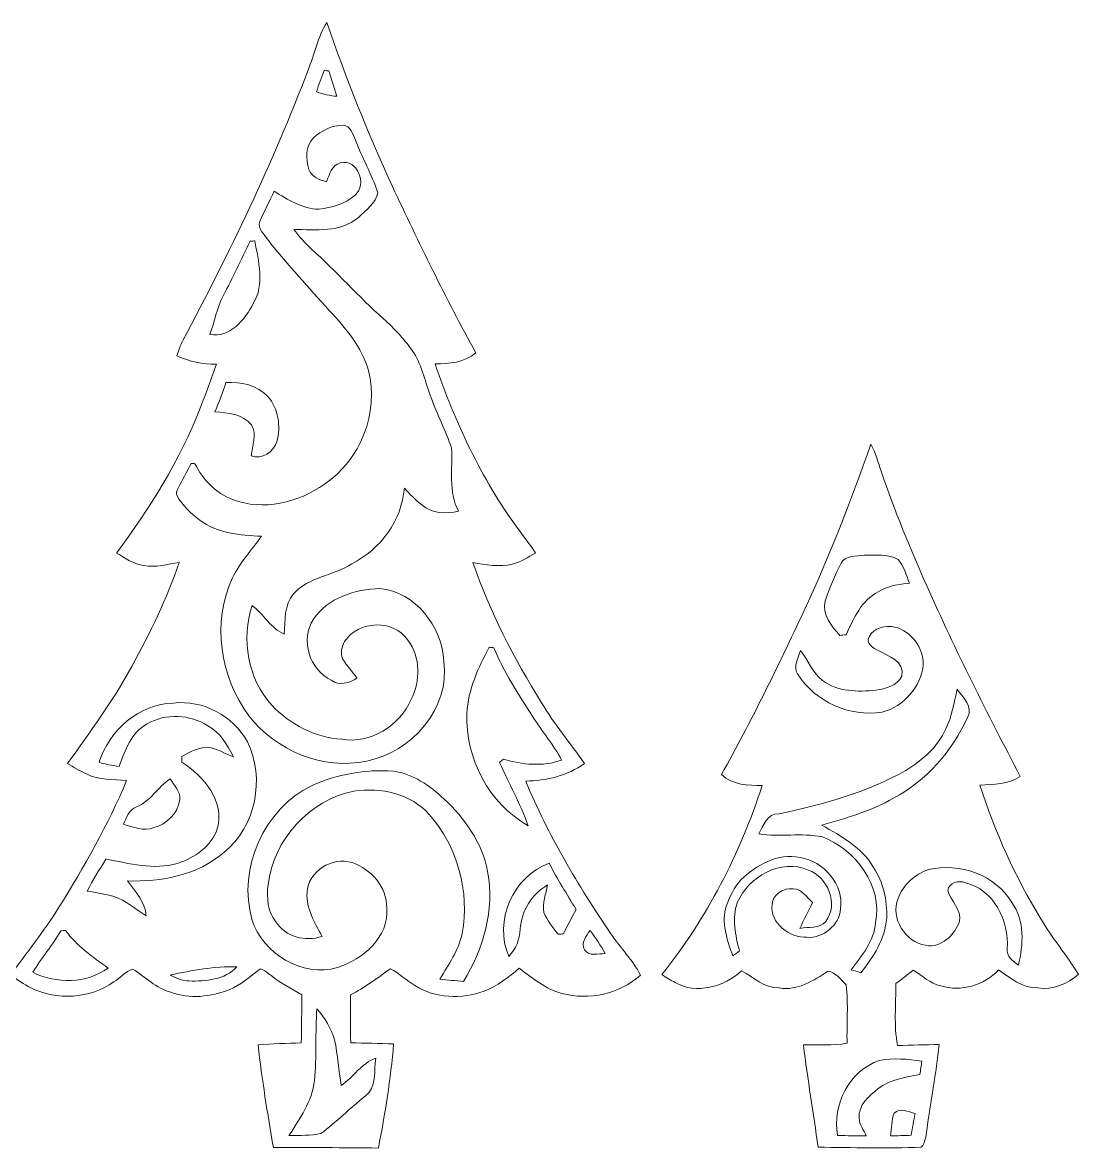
# Model space of a CAD drawing. Header units: centimetres. Extents: x -16.2 to 16.2, y -11.4 to 11.4.
# Drawn here: x -5.21 to 16.25, y -11.44 to 11.43 of the extents above; entities that cross this region are included whole.
import ezdxf

# ---------------------------------------------------------------- set-up
doc = ezdxf.new("R2010")
doc.units = ezdxf.units.CM
doc.header["$MEASUREMENT"] = 0
doc.layers.add('Layer 1', color=7, linetype='Continuous')

msp = doc.modelspace()

# ---------------------------------------------------------------- linework, layer by layer
at = {"layer": 'Layer 1', "color": 251, "lineweight": 9}
for points, knots in [([(0.97384, 11.42965), (1.36719, 10.29935), (1.8064, 9.18493), (2.3084, 8.09802), (2.3084, 8.09802), (2.84357, 6.95855), (3.39319, 5.82437), (4.00279, 4.72263), (4.00279, 4.72263), (3.77067, 4.5265), (3.46622, 4.49156), (3.17447, 4.50003), (3.17447, 4.50003), (3.57699, 3.31434), (4.11427, 2.1657), (4.8551, 1.15182), (4.8551, 1.15182), (4.97505, 0.98566), (5.10981, 0.82902), (5.21741, 0.65369), (5.21741, 0.65369), (5.06289, 0.5722), (4.91508, 0.4706), (4.74363, 0.42792), (4.74363, 0.42792), (4.47657, 0.3757), (4.20317, 0.40745), (3.9407, 0.46602), (3.9407, 0.46602), (4.2836, -0.53764), (4.78102, -1.4852), (5.33912, -2.38514), (5.33912, -2.38514), (5.59559, -2.82117), (5.92367, -3.20711), (6.21224, -3.62092), (6.21224, -3.62092), (5.86123, -3.86433), (5.43895, -3.97369), (5.01562, -3.97581), (5.01562, -3.97581), (5.47247, -5.07154), (6.07677, -6.1013), (6.74846, -7.07849), (6.74846, -7.07849), (6.93861, -7.36389), (7.18944, -7.60872), (7.34783, -7.91528), (7.34783, -7.91528), (6.92732, -8.29875), (6.29902, -8.43704), (5.75222, -8.28852), (5.75222, -8.28852), (5.42167, -8.20385), (5.15497, -7.97702), (4.8858, -7.77911), (4.8858, -7.77911), (4.66743, -7.96114), (4.43706, -8.14106), (4.17001, -8.24477), (4.17001, -8.24477), (3.71493, -8.40317), (3.17906, -8.3947), (2.76596, -8.12871), (2.76596, -8.12871), (2.58851, -8.03028), (2.44634, -7.8793), (2.26642, -7.78793), (2.26642, -7.78793), (2.00325, -7.97525), (1.74502, -8.17245), (1.45397, -8.31886), (1.45397, -8.31886), (1.45292, -8.64235), (1.45327, -8.9662), (1.46138, -9.29005), (1.46138, -9.29005), (1.75137, -9.29958), (2.04206, -9.30205), (2.33274, -9.31369), (2.33274, -9.31369), (2.27312, -10.02348), (2.15953, -10.73045), (2.02265, -11.42965), (2.02265, -11.42965), (1.3111, -11.41942), (0.5999, -11.41766), (-0.1113, -11.42083), (-0.1113, -11.42083), (-0.23089, -10.72762), (-0.34272, -10.03195), (-0.42139, -9.33274), (-0.42139, -9.33274), (-0.13, -9.31087), (0.1621, -9.30381), (0.4542, -9.29182), (0.4542, -9.29182), (0.46337, -8.96691), (0.46549, -8.64271), (0.46514, -8.31815), (0.46514, -8.31815), (0.25136, -8.19186), (0.0291, -8.0772), (-0.16422, -7.91951), (-0.16422, -7.91951), (-0.2323, -7.87471), (-0.28875, -7.8105), (-0.36989, -7.7911), (-0.36989, -7.7911), (-0.5812, -7.93504), (-0.77135, -8.11918), (-1.01088, -8.21726), (-1.01088, -8.21726), (-1.38589, -8.34955), (-1.8131, -8.41799), (-2.19269, -8.26241), (-2.19269, -8.26241), (-2.49537, -8.18833), (-2.71304, -7.95585), (-2.96598, -7.79287), (-2.96598, -7.79287), (-3.11944, -7.83555), (-3.22033, -7.97702), (-3.35545, -8.05639), (-3.35545, -8.05639), (-3.83805, -8.394), (-4.51397, -8.44409), (-5.03749, -8.17245), (-5.03749, -8.17245), (-5.1853, -8.10331), (-5.31548, -8.00347), (-5.4513, -7.91563), (-5.4513, -7.91563), (-5.12604, -7.46055), (-4.76867, -7.02734), (-4.47551, -6.54932), (-4.47551, -6.54932), (-3.95975, -5.71888), (-3.46939, -4.86798), (-3.09404, -3.96382), (-3.09404, -3.96382), (-3.36709, -3.94089), (-3.65707, -3.96064), (-3.90648, -3.83117), (-3.90648, -3.83117), (-4.04054, -3.77085), (-4.16683, -3.69606), (-4.29207, -3.61986), (-4.29207, -3.61986), (-3.83699, -2.9778), (-3.36744, -2.3428), (-2.98715, -1.65136), (-2.98715, -1.65136), (-2.61461, -0.97085), (-2.27806, -0.26776), (-2.02441, 0.46602), (-2.02441, 0.46602), (-2.26219, 0.4265), (-2.50208, 0.35524), (-2.74373, 0.40252), (-2.74373, 0.40252), (-2.95046, 0.42721), (-3.12367, 0.55386), (-3.299, 0.65475), (-3.299, 0.65475), (-2.61779, 1.56139), (-2.01454, 2.53541), (-1.60073, 3.5948), (-1.60073, 3.5948), (-1.4829, 3.89149), (-1.37425, 4.19135), (-1.26806, 4.49227), (-1.26806, 4.49227), (-1.54711, 4.47463), (-1.81875, 4.55153), (-2.0731, 4.65878), (-2.0731, 4.65878), (-2.03782, 4.76461), (-2.00219, 4.86974), (-1.95315, 4.96993), (-1.95315, 4.96993), (-1.00101, 6.75041), (-0.12294, 8.57532), (0.5932, 10.46481), (0.5932, 10.46481), (0.72161, 10.78513), (0.79181, 11.13226), (0.97384, 11.42965), (0.97384, 11.42965), (0.97384, 11.42965), (0.97384, 11.42965), (0.97384, 11.42965)], [0, 0, 0, 0, 0.02040816, 0.02040816, 0.02040816, 0.02040816, 0.04081633, 0.04081633, 0.04081633, 0.04081633, 0.06122449, 0.06122449, 0.06122449, 0.06122449, 0.08163265, 0.08163265, 0.08163265, 0.08163265, 0.10204082, 0.10204082, 0.10204082, 0.10204082, 0.12244898, 0.12244898, 0.12244898, 0.12244898, 0.14285714, 0.14285714, 0.14285714, 0.14285714, 0.16326531, 0.16326531, 0.16326531, 0.16326531, 0.18367347, 0.18367347, 0.18367347, 0.18367347, 0.20408163, 0.20408163, 0.20408163, 0.20408163, 0.2244898, 0.2244898, 0.2244898, 0.2244898, 0.24489796, 0.24489796, 0.24489796, 0.24489796, 0.26530612, 0.26530612, 0.26530612, 0.26530612, 0.28571429, 0.28571429, 0.28571429, 0.28571429, 0.30612245, 0.30612245, 0.30612245, 0.30612245, 0.32653061, 0.32653061, 0.32653061, 0.32653061, 0.34693878, 0.34693878, 0.34693878, 0.34693878, 0.36734694, 0.36734694, 0.36734694, 0.36734694, 0.3877551, 0.3877551, 0.3877551, 0.3877551, 0.40816327, 0.40816327, 0.40816327, 0.40816327, 0.42857143, 0.42857143, 0.42857143, 0.42857143, 0.44897959, 0.44897959, 0.44897959, 0.44897959, 0.46938776, 0.46938776, 0.46938776, 0.46938776, 0.48979592, 0.48979592, 0.48979592, 0.48979592, 0.51020408, 0.51020408, 0.51020408, 0.51020408, 0.53061224, 0.53061224, 0.53061224, 0.53061224, 0.55102041, 0.55102041, 0.55102041, 0.55102041, 0.57142857, 0.57142857, 0.57142857, 0.57142857, 0.59183673, 0.59183673, 0.59183673, 0.59183673, 0.6122449, 0.6122449, 0.6122449, 0.6122449, 0.63265306, 0.63265306, 0.63265306, 0.63265306, 0.65306122, 0.65306122, 0.65306122, 0.65306122, 0.67346939, 0.67346939, 0.67346939, 0.67346939, 0.69387755, 0.69387755, 0.69387755, 0.69387755, 0.71428571, 0.71428571, 0.71428571, 0.71428571, 0.73469388, 0.73469388, 0.73469388, 0.73469388, 0.75510204, 0.75510204, 0.75510204, 0.75510204, 0.7755102, 0.7755102, 0.7755102, 0.7755102, 0.79591837, 0.79591837, 0.79591837, 0.79591837, 0.81632653, 0.81632653, 0.81632653, 0.81632653, 0.83673469, 0.83673469, 0.83673469, 0.83673469, 0.85714286, 0.85714286, 0.85714286, 0.85714286, 0.87755102, 0.87755102, 0.87755102, 0.87755102, 0.89795918, 0.89795918, 0.89795918, 0.89795918, 0.91836735, 0.91836735, 0.91836735, 0.91836735, 0.93877551, 0.93877551, 0.93877551, 0.93877551, 0.95918367, 0.95918367, 0.95918367, 0.95918367, 1, 1, 1, 1]), ([(0.9234, 10.45387), (0.86554, 10.31099), (0.81121, 10.16671), (0.76676, 10.01925), (0.76676, 10.01925), (0.90047, 9.9755), (1.0384, 9.94304), (1.17916, 9.93176), (1.17916, 9.93176), (1.12554, 10.10391), (1.06416, 10.27325), (1.01477, 10.44646), (1.01477, 10.44646), (0.99219, 10.44822), (0.94633, 10.45175), (0.9234, 10.45387), (0.9234, 10.45387), (0.9234, 10.45387), (0.9234, 10.45387), (0.9234, 10.45387)], [0, 0, 0, 0, 0.16666667, 0.16666667, 0.16666667, 0.16666667, 0.33333333, 0.33333333, 0.33333333, 0.33333333, 0.5, 0.5, 0.5, 0.5, 0.66666667, 0.66666667, 0.66666667, 0.66666667, 1, 1, 1, 1]), ([(0.70115, 9.08756), (0.53322, 8.91787), (0.54522, 8.65717), (0.60872, 8.44374), (0.60872, 8.44374), (0.66164, 8.29311), (0.82779, 8.23313), (0.9682, 8.1968), (0.9682, 8.1968), (1.02888, 8.34002), (1.0758, 8.5291), (1.24584, 8.5785), (1.24584, 8.5785), (1.6039, 8.66881), (1.80181, 8.14106), (1.54781, 7.9241), (1.54781, 7.9241), (1.34708, 7.74842), (1.07509, 7.66375), (0.81298, 7.63941), (0.81298, 7.63941), (0.47537, 7.64188), (0.1815, 7.83273), (-0.09613, 8.00383), (-0.09613, 8.00383), (-0.18962, 7.79781), (-0.29968, 7.59919), (-0.38717, 7.3907), (-0.38717, 7.3907), (-0.45138, 7.23477), (-0.26793, 7.11483), (-0.2069, 6.99277), (-0.2069, 6.99277), (0.18468, 6.50558), (0.61048, 6.04662), (1.02535, 5.57883), (1.02535, 5.57883), (1.35767, 5.22428), (1.68434, 4.83764), (1.82263, 4.36245), (1.82263, 4.36245), (2.03959, 3.5059), (1.65788, 2.54282), (0.92516, 2.05493), (0.92516, 2.05493), (0.39494, 1.67604), (-0.31697, 1.506), (-0.94103, 1.74201), (-0.94103, 1.74201), (-1.2864, 1.8669), (-1.54111, 2.14982), (-1.70515, 2.46909), (-1.70515, 2.46909), (-1.7242, 2.47085), (-1.76195, 2.47403), (-1.78065, 2.47579), (-1.78065, 2.47579), (-1.86778, 2.30222), (-1.96656, 2.13465), (-2.05087, 1.95968), (-2.05087, 1.95968), (-2.06745, 1.91487), (-2.10167, 1.86196), (-2.06922, 1.8161), (-2.06922, 1.8161), (-1.95421, 1.62207), (-1.78876, 1.45732), (-1.60673, 1.32432), (-1.60673, 1.32432), (-1.24866, 1.05833), (-0.78722, 1.00965), (-0.35401, 0.99624), (-0.35401, 0.99624), (-0.54839, 0.71261), (-0.79675, 0.46496), (-0.94174, 0.14957), (-0.94174, 0.14957), (-1.36684, -0.7486), (-1.18939, -1.86444), (-0.60978, -2.65184), (-0.60978, -2.65184), (-0.05768, -3.35104), (0.89764, -3.76979), (1.78488, -3.5687), (1.78488, -3.5687), (2.69787, -3.39267), (3.48562, -2.49979), (3.35404, -1.5427), (3.35404, -1.5427), (3.31664, -0.84738), (2.7776, -0.12595), (2.05229, -0.06668), (2.05229, -0.06668), (1.55205, -0.08009), (0.98901, -0.25154), (0.70397, -0.68969), (0.70397, -0.68969), (0.42704, -1.10667), (0.62142, -1.71733), (1.06627, -1.92935), (1.06627, -1.92935), (1.22643, -2.04259), (1.43669, -1.98755), (1.58732, -1.88348), (1.58732, -1.88348), (1.49172, -1.75155), (1.37848, -1.63125), (1.29381, -1.49225), (1.29381, -1.49225), (1.25183, -1.37972), (1.27476, -1.24531), (1.33509, -1.14336), (1.33509, -1.14336), (1.61343, -0.72002), (2.33521, -0.6731), (2.61955, -1.11725), (2.61955, -1.11725), (2.88872, -1.45874), (2.87144, -1.94346), (2.69081, -2.32022), (2.69081, -2.32022), (2.45798, -2.84869), (1.86073, -3.22722), (1.27723, -3.12632), (1.27723, -3.12632), (0.73537, -3.09457), (0.22595, -2.82328), (-0.14446, -2.43417), (-0.14446, -2.43417), (-0.63482, -1.89583), (-0.76535, -1.09538), (-0.54381, -0.41029), (-0.54381, -0.41029), (-0.3011, -0.57821), (-0.17551, -0.87913), (0.11095, -0.98955), (0.11095, -0.98955), (0.12506, -0.7112), (0.10777, -0.40394), (0.29722, -0.17392), (0.29722, -0.17392), (0.60942, 0.17321), (1.10684, 0.19473), (1.48537, 0.4385), (1.48537, 0.4385), (2.06604, 0.73236), (2.49643, 1.31339), (2.55041, 1.97096), (2.55041, 1.97096), (2.66824, 1.85949), (2.76666, 1.7279), (2.90319, 1.63653), (2.90319, 1.63653), (3.10603, 1.4552), (3.40025, 1.44815), (3.65319, 1.50495), (3.65319, 1.50495), (3.43482, 1.89935), (3.53783, 2.35761), (3.50785, 2.78659), (3.50785, 2.78659), (3.39425, 3.13548), (3.21645, 3.45969), (3.09757, 3.80717), (3.09757, 3.80717), (2.97586, 4.11162), (2.91306, 4.44076), (2.74338, 4.72404), (2.74338, 4.72404), (2.56417, 4.97487), (2.35885, 5.207), (2.12813, 5.41126), (2.12813, 5.41126), (1.6166, 5.86353), (1.1654, 6.37858), (0.65775, 6.83437), (0.65775, 6.83437), (0.52476, 6.95184), (0.40975, 7.08802), (0.30251, 7.22877), (0.30251, 7.22877), (0.74842, 7.21572), (1.24619, 7.16527), (1.6166, 7.4669), (1.6166, 7.4669), (1.76407, 7.61401), (1.98208, 7.76112), (2.0103, 7.98019), (2.0103, 7.98019), (1.88472, 8.34285), (1.69386, 8.68009), (1.55945, 9.03994), (1.55945, 9.03994), (1.50372, 9.15953), (1.45962, 9.33132), (1.30228, 9.34509), (1.30228, 9.34509), (1.07721, 9.34791), (0.86766, 9.22832), (0.70115, 9.08756), (0.70115, 9.08756), (0.70115, 9.08756), (0.70115, 9.08756), (0.70115, 9.08756)], [0, 0, 0, 0, 0.01923077, 0.01923077, 0.01923077, 0.01923077, 0.03846154, 0.03846154, 0.03846154, 0.03846154, 0.05769231, 0.05769231, 0.05769231, 0.05769231, 0.07692308, 0.07692308, 0.07692308, 0.07692308, 0.09615385, 0.09615385, 0.09615385, 0.09615385, 0.11538462, 0.11538462, 0.11538462, 0.11538462, 0.13461538, 0.13461538, 0.13461538, 0.13461538, 0.15384615, 0.15384615, 0.15384615, 0.15384615, 0.17307692, 0.17307692, 0.17307692, 0.17307692, 0.19230769, 0.19230769, 0.19230769, 0.19230769, 0.21153846, 0.21153846, 0.21153846, 0.21153846, 0.23076923, 0.23076923, 0.23076923, 0.23076923, 0.25, 0.25, 0.25, 0.25, 0.26923077, 0.26923077, 0.26923077, 0.26923077, 0.28846154, 0.28846154, 0.28846154, 0.28846154, 0.30769231, 0.30769231, 0.30769231, 0.30769231, 0.32692308, 0.32692308, 0.32692308, 0.32692308, 0.34615385, 0.34615385, 0.34615385, 0.34615385, 0.36538462, 0.36538462, 0.36538462, 0.36538462, 0.38461538, 0.38461538, 0.38461538, 0.38461538, 0.40384615, 0.40384615, 0.40384615, 0.40384615, 0.42307692, 0.42307692, 0.42307692, 0.42307692, 0.44230769, 0.44230769, 0.44230769, 0.44230769, 0.46153846, 0.46153846, 0.46153846, 0.46153846, 0.48076923, 0.48076923, 0.48076923, 0.48076923, 0.5, 0.5, 0.5, 0.5, 0.51923077, 0.51923077, 0.51923077, 0.51923077, 0.53846154, 0.53846154, 0.53846154, 0.53846154, 0.55769231, 0.55769231, 0.55769231, 0.55769231, 0.57692308, 0.57692308, 0.57692308, 0.57692308, 0.59615385, 0.59615385, 0.59615385, 0.59615385, 0.61538462, 0.61538462, 0.61538462, 0.61538462, 0.63461538, 0.63461538, 0.63461538, 0.63461538, 0.65384615, 0.65384615, 0.65384615, 0.65384615, 0.67307692, 0.67307692, 0.67307692, 0.67307692, 0.69230769, 0.69230769, 0.69230769, 0.69230769, 0.71153846, 0.71153846, 0.71153846, 0.71153846, 0.73076923, 0.73076923, 0.73076923, 0.73076923, 0.75, 0.75, 0.75, 0.75, 0.76923077, 0.76923077, 0.76923077, 0.76923077, 0.78846154, 0.78846154, 0.78846154, 0.78846154, 0.80769231, 0.80769231, 0.80769231, 0.80769231, 0.82692308, 0.82692308, 0.82692308, 0.82692308, 0.84615385, 0.84615385, 0.84615385, 0.84615385, 0.86538462, 0.86538462, 0.86538462, 0.86538462, 0.88461538, 0.88461538, 0.88461538, 0.88461538, 0.90384615, 0.90384615, 0.90384615, 0.90384615, 0.92307692, 0.92307692, 0.92307692, 0.92307692, 0.94230769, 0.94230769, 0.94230769, 0.94230769, 0.96153846, 0.96153846, 0.96153846, 0.96153846, 1, 1, 1, 1]), ([(-0.58367, 6.98889), (-0.75794, 6.61388), (-0.94209, 6.24382), (-1.13153, 5.87623), (-1.13153, 5.87623), (-1.26383, 5.63175), (-1.30122, 5.35128), (-1.40353, 5.09446), (-1.40353, 5.09446), (-1.00065, 5.01721), (-0.67857, 5.39856), (-0.51982, 5.72277), (-0.51982, 5.72277), (-0.28346, 6.11117), (-0.41469, 6.57896), (-0.48913, 6.99453), (-0.48913, 6.99453), (-0.51276, 6.99312), (-0.56003, 6.9903), (-0.58367, 6.98889), (-0.58367, 6.98889), (-0.58367, 6.98889), (-0.58367, 6.98889), (-0.58367, 6.98889)], [0, 0, 0, 0, 0.14285714, 0.14285714, 0.14285714, 0.14285714, 0.28571429, 0.28571429, 0.28571429, 0.28571429, 0.42857143, 0.42857143, 0.42857143, 0.42857143, 0.57142857, 0.57142857, 0.57142857, 0.57142857, 0.71428571, 0.71428571, 0.71428571, 0.71428571, 1, 1, 1, 1]), ([(-1.07615, 4.11656), (-1.14035, 3.91583), (-1.2162, 3.71898), (-1.2984, 3.5246), (-1.2984, 3.5246), (-1.0377, 3.49849), (-0.73466, 3.48297), (-0.55615, 3.25755), (-0.55615, 3.25755), (-0.43797, 3.06387), (-0.53816, 2.83245), (-0.56356, 2.62607), (-0.56356, 2.62607), (-0.34413, 2.54599), (-0.10813, 2.70192), (-0.0418, 2.91465), (-0.0418, 2.91465), (0.04851, 3.22615), (-0.01429, 3.58528), (-0.22348, 3.8361), (-0.22348, 3.8361), (-0.44185, 4.06117), (-0.7717, 4.13702), (-1.07615, 4.11656), (-1.07615, 4.11656), (-1.07615, 4.11656), (-1.07615, 4.11656), (-1.07615, 4.11656)], [0, 0, 0, 0, 0.125, 0.125, 0.125, 0.125, 0.25, 0.25, 0.25, 0.25, 0.375, 0.375, 0.375, 0.375, 0.5, 0.5, 0.5, 0.5, 0.625, 0.625, 0.625, 0.625, 0.75, 0.75, 0.75, 0.75, 1, 1, 1, 1]), ([(12.02778, 2.8642), (12.12621, 2.6871), (12.17736, 2.49025), (12.2458, 2.30046), (12.2458, 2.30046), (12.5065, 1.50812), (12.83635, 0.74083), (13.17114, -0.02258), (13.17114, -0.02258), (13.75145, -1.3335), (14.40162, -2.61197), (15.0652, -3.88232), (15.0652, -3.88232), (14.81967, -4.04601), (14.5258, -4.04213), (14.24393, -4.05942), (14.24393, -4.05942), (14.55085, -5.00733), (14.96078, -5.92385), (15.48395, -6.77228), (15.48395, -6.77228), (15.71219, -7.16598), (16.00994, -7.51311), (16.24842, -7.90082), (16.24842, -7.90082), (16.02193, -8.09767), (15.72877, -8.21937), (15.42256, -8.17775), (15.42256, -8.17775), (15.11353, -8.18092), (14.86588, -7.97984), (14.62599, -7.81227), (14.62599, -7.81227), (14.33001, -8.12448), (13.86364, -8.26171), (13.44842, -8.13541), (13.44842, -8.13541), (13.23464, -8.08214), (13.06954, -7.9308), (12.89032, -7.81297), (12.89032, -7.81297), (12.77461, -7.90717), (12.66031, -8.00277), (12.53931, -8.0892), (12.53931, -8.0892), (12.53931, -8.50618), (12.49274, -8.93163), (12.57177, -9.34473), (12.57177, -9.34473), (12.85364, -9.34121), (13.13692, -9.32957), (13.41914, -9.3278), (13.41914, -9.3278), (13.35387, -9.91094), (13.23922, -10.48703), (13.16831, -11.06982), (13.16831, -11.06982), (13.14185, -11.18518), (13.14432, -11.32417), (13.0526, -11.4106), (13.0526, -11.4106), (12.35445, -11.43777), (11.6556, -11.42083), (10.95745, -11.41237), (10.95745, -11.41237), (10.86256, -10.71916), (10.74614, -10.02948), (10.65795, -9.33556), (10.65795, -9.33556), (10.95393, -9.32075), (11.25414, -9.35638), (11.54659, -9.29852), (11.54659, -9.29852), (11.53495, -8.90482), (11.57587, -8.50618), (11.52719, -8.11601), (11.52719, -8.11601), (11.42347, -8.00877), (11.31552, -7.8673), (11.16383, -7.83379), (11.16383, -7.83379), (10.86326, -8.02394), (10.54541, -8.2416), (10.16582, -8.17669), (10.16582, -8.17669), (9.86032, -8.18304), (9.65041, -7.96008), (9.40206, -7.83238), (9.40206, -7.83238), (9.0461, -8.14847), (8.48413, -8.3185), (8.05127, -8.06627), (8.05127, -8.06627), (7.95779, -8.02041), (7.87065, -7.96361), (7.78457, -7.90575), (7.78457, -7.90575), (8.69544, -6.76522), (9.37172, -5.44901), (9.82327, -4.0633), (9.82327, -4.0633), (9.5347, -4.07247), (9.2165, -4.05307), (8.9946, -3.84528), (8.9946, -3.84528), (9.5982, -2.76402), (10.14042, -1.64889), (10.66677, -0.52847), (10.66677, -0.52847), (11.18147, 0.57679), (11.62703, 1.71344), (12.02778, 2.8642), (12.02778, 2.8642), (12.02778, 2.8642), (12.02778, 2.8642), (12.02778, 2.8642)], [0, 0, 0, 0, 0.03333333, 0.03333333, 0.03333333, 0.03333333, 0.06666667, 0.06666667, 0.06666667, 0.06666667, 0.1, 0.1, 0.1, 0.1, 0.13333333, 0.13333333, 0.13333333, 0.13333333, 0.16666667, 0.16666667, 0.16666667, 0.16666667, 0.2, 0.2, 0.2, 0.2, 0.23333333, 0.23333333, 0.23333333, 0.23333333, 0.26666667, 0.26666667, 0.26666667, 0.26666667, 0.3, 0.3, 0.3, 0.3, 0.33333333, 0.33333333, 0.33333333, 0.33333333, 0.36666667, 0.36666667, 0.36666667, 0.36666667, 0.4, 0.4, 0.4, 0.4, 0.43333333, 0.43333333, 0.43333333, 0.43333333, 0.46666667, 0.46666667, 0.46666667, 0.46666667, 0.5, 0.5, 0.5, 0.5, 0.53333333, 0.53333333, 0.53333333, 0.53333333, 0.56666667, 0.56666667, 0.56666667, 0.56666667, 0.6, 0.6, 0.6, 0.6, 0.63333333, 0.63333333, 0.63333333, 0.63333333, 0.66666667, 0.66666667, 0.66666667, 0.66666667, 0.7, 0.7, 0.7, 0.7, 0.73333333, 0.73333333, 0.73333333, 0.73333333, 0.76666667, 0.76666667, 0.76666667, 0.76666667, 0.8, 0.8, 0.8, 0.8, 0.83333333, 0.83333333, 0.83333333, 0.83333333, 0.86666667, 0.86666667, 0.86666667, 0.86666667, 0.9, 0.9, 0.9, 0.9, 0.93333333, 0.93333333, 0.93333333, 0.93333333, 1, 1, 1, 1]), ([(11.42489, 0.44661), (11.30071, 0.19861), (11.18676, -0.05715), (11.10139, -0.32103), (11.10139, -0.32103), (11.0333, -0.60043), (11.23333, -0.8255), (11.39843, -1.01883), (11.39843, -1.01883), (11.44147, -1.01424), (11.48486, -1.00965), (11.52825, -1.00542), (11.52825, -1.00542), (11.67642, -0.6724), (11.83905, -0.3101), (12.17912, -0.13335), (12.17912, -0.13335), (12.36892, -0.012), (12.59399, 0.02434), (12.81412, 0.04586), (12.81412, 0.04586), (12.74392, 0.20743), (12.70406, 0.39017), (12.58658, 0.52493), (12.58658, 0.52493), (12.37774, 0.64135), (12.12303, 0.61136), (11.89549, 0.60924), (11.89549, 0.60924), (11.7385, 0.58631), (11.5092, 0.61665), (11.42489, 0.44661), (11.42489, 0.44661), (11.42489, 0.44661), (11.42489, 0.44661), (11.42489, 0.44661)], [0, 0, 0, 0, 0.1, 0.1, 0.1, 0.1, 0.2, 0.2, 0.2, 0.2, 0.3, 0.3, 0.3, 0.3, 0.4, 0.4, 0.4, 0.4, 0.5, 0.5, 0.5, 0.5, 0.6, 0.6, 0.6, 0.6, 0.7, 0.7, 0.7, 0.7, 0.8, 0.8, 0.8, 0.8, 1, 1, 1, 1]), ([(11.99639, -1.04634), (11.91807, -1.1737), (12.07541, -1.28447), (12.17877, -1.32574), (12.17877, -1.32574), (12.38444, -1.43652), (12.72522, -1.53917), (12.65784, -1.84468), (12.65784, -1.84468), (12.56189, -2.03835), (12.32835, -2.10221), (12.13185, -2.13043), (12.13185, -2.13043), (11.76496, -2.16712), (11.35504, -2.16359), (11.04741, -1.93217), (11.04741, -1.93217), (10.84174, -1.77448), (10.75108, -1.52647), (10.60185, -1.32363), (10.60185, -1.32363), (10.55529, -1.46968), (10.44134, -1.65136), (10.54153, -1.80058), (10.54153, -1.80058), (10.89219, -2.36397), (11.60692, -2.68359), (12.26062, -2.57705), (12.26062, -2.57705), (12.69453, -2.4571), (13.05013, -2.06764), (13.09388, -1.61326), (13.09388, -1.61326), (13.09952, -1.26859), (12.85258, -0.93628), (12.5192, -0.84738), (12.5192, -0.84738), (12.33117, -0.81316), (12.08352, -0.85302), (11.99639, -1.04634), (11.99639, -1.04634), (11.99639, -1.04634), (11.99639, -1.04634), (11.99639, -1.04634)], [0, 0, 0, 0, 0.08333333, 0.08333333, 0.08333333, 0.08333333, 0.16666667, 0.16666667, 0.16666667, 0.16666667, 0.25, 0.25, 0.25, 0.25, 0.33333333, 0.33333333, 0.33333333, 0.33333333, 0.41666667, 0.41666667, 0.41666667, 0.41666667, 0.5, 0.5, 0.5, 0.5, 0.58333333, 0.58333333, 0.58333333, 0.58333333, 0.66666667, 0.66666667, 0.66666667, 0.66666667, 0.75, 0.75, 0.75, 0.75, 0.83333333, 0.83333333, 0.83333333, 0.83333333, 1, 1, 1, 1]), ([(4.27655, -1.25836), (4.05254, -1.67711), (3.84228, -2.11844), (3.82147, -2.60209), (3.82147, -2.60209), (3.78513, -3.51191), (4.26597, -4.43054), (5.06289, -4.88245), (5.06289, -4.88245), (4.91225, -4.43795), (4.67237, -4.02873), (4.4861, -3.59869), (4.4861, -3.59869), (4.51185, -3.57541), (4.53796, -3.55212), (4.56442, -3.52955), (4.56442, -3.52955), (4.95, -3.64526), (5.35852, -3.68688), (5.74587, -3.55071), (5.74587, -3.55071), (5.58077, -3.2378), (5.34758, -2.96722), (5.15955, -2.66912), (5.15955, -2.66912), (4.86675, -2.21933), (4.57782, -1.76248), (4.36545, -1.26859), (4.36545, -1.26859), (4.34322, -1.26612), (4.29877, -1.26119), (4.27655, -1.25836), (4.27655, -1.25836), (4.27655, -1.25836), (4.27655, -1.25836), (4.27655, -1.25836)], [0, 0, 0, 0, 0.1, 0.1, 0.1, 0.1, 0.2, 0.2, 0.2, 0.2, 0.3, 0.3, 0.3, 0.3, 0.4, 0.4, 0.4, 0.4, 0.5, 0.5, 0.5, 0.5, 0.6, 0.6, 0.6, 0.6, 0.7, 0.7, 0.7, 0.7, 0.8, 0.8, 0.8, 0.8, 1, 1, 1, 1]), ([(13.78532, -2.11244), (13.71582, -2.38302), (13.67984, -2.66524), (13.55108, -2.91677), (13.55108, -2.91677), (13.39268, -3.28578), (13.07236, -3.55212), (12.74075, -3.76132), (12.74075, -3.76132), (11.94453, -4.2097), (11.0527, -4.45135), (10.16512, -4.64432), (10.16512, -4.64432), (9.91817, -4.63092), (9.84867, -4.87786), (9.75378, -5.05072), (9.75378, -5.05072), (10.18064, -5.11563), (10.61985, -5.0225), (11.04494, -5.1107), (11.04494, -5.1107), (11.72651, -5.36999), (12.27402, -6.10447), (12.1248, -6.85518), (12.1248, -6.85518), (12.09552, -7.22772), (11.84257, -7.51982), (11.63161, -7.80803), (11.63161, -7.80803), (11.69476, -7.82779), (11.75861, -7.8479), (11.82282, -7.86765), (11.82282, -7.86765), (12.08599, -7.55015), (12.31459, -7.18362), (12.35093, -6.7624), (12.35093, -6.7624), (12.36786, -6.40045), (12.27825, -6.03427), (12.08458, -5.72806), (12.08458, -5.72806), (11.84504, -5.32448), (11.42982, -5.08918), (11.03013, -4.87434), (11.03013, -4.87434), (11.52684, -4.72299), (12.03837, -4.59247), (12.48851, -4.324), (12.48851, -4.324), (13.15844, -3.96946), (13.6816, -3.36868), (13.99487, -2.68394), (13.99487, -2.68394), (14.1127, -2.46945), (13.89962, -2.27542), (13.78532, -2.11244), (13.78532, -2.11244), (13.78532, -2.11244), (13.78532, -2.11244), (13.78532, -2.11244)], [0, 0, 0, 0, 0.0625, 0.0625, 0.0625, 0.0625, 0.125, 0.125, 0.125, 0.125, 0.1875, 0.1875, 0.1875, 0.1875, 0.25, 0.25, 0.25, 0.25, 0.3125, 0.3125, 0.3125, 0.3125, 0.375, 0.375, 0.375, 0.375, 0.4375, 0.4375, 0.4375, 0.4375, 0.5, 0.5, 0.5, 0.5, 0.5625, 0.5625, 0.5625, 0.5625, 0.625, 0.625, 0.625, 0.625, 0.6875, 0.6875, 0.6875, 0.6875, 0.75, 0.75, 0.75, 0.75, 0.8125, 0.8125, 0.8125, 0.8125, 0.875, 0.875, 0.875, 0.875, 1, 1, 1, 1]), ([(-3.65425, -3.59516), (-3.52125, -3.63503), (-3.38508, -3.65972), (-3.24679, -3.67665), (-3.24679, -3.67665), (-3.11873, -3.35668), (-2.99985, -2.9845), (-2.67353, -2.81341), (-2.67353, -2.81341), (-2.30346, -2.59398), (-1.80216, -2.6215), (-1.44233, -2.85151), (-1.44233, -2.85151), (-1.19256, -2.98486), (-1.04934, -3.24309), (-0.9234, -3.48545), (-0.9234, -3.48545), (-1.0959, -3.41525), (-1.25853, -3.31506), (-1.44656, -3.29036), (-1.44656, -3.29036), (-1.63742, -3.29565), (-1.80922, -3.3835), (-1.96903, -3.47875), (-1.96903, -3.47875), (-1.96973, -3.50697), (-1.9715, -3.56377), (-1.9722, -3.59234), (-1.9722, -3.59234), (-1.53088, -3.87809), (-1.08814, -4.38009), (-1.25113, -4.94665), (-1.25113, -4.94665), (-1.37601, -5.3019), (-1.71538, -5.53756), (-2.06251, -5.64762), (-2.06251, -5.64762), (-2.54194, -5.79085), (-3.04112, -5.64551), (-3.51772, -5.56049), (-3.51772, -5.56049), (-3.64225, -5.77674), (-3.78301, -5.98453), (-3.89378, -6.20854), (-3.89378, -6.20854), (-3.71387, -6.24064), (-3.53254, -6.26957), (-3.35545, -6.31861), (-3.35545, -6.31861), (-3.11026, -6.40151), (-2.91271, -6.57402), (-2.69681, -6.70984), (-2.69681, -6.70984), (-2.72009, -6.42903), (-2.91518, -6.21912), (-3.07534, -6.00358), (-3.07534, -6.00358), (-2.38707, -6.02404), (-1.65259, -5.88998), (-1.11989, -5.42502), (-1.11989, -5.42502), (-0.4669, -4.90185), (-0.27287, -3.92148), (-0.63976, -3.17606), (-0.63976, -3.17606), (-0.92869, -2.64584), (-1.54323, -2.32657), (-2.14401, -2.39078), (-2.14401, -2.39078), (-2.84145, -2.4063), (-3.44928, -2.94676), (-3.65425, -3.59516), (-3.65425, -3.59516), (-3.65425, -3.59516), (-3.65425, -3.59516), (-3.65425, -3.59516)], [0, 0, 0, 0, 0.05, 0.05, 0.05, 0.05, 0.1, 0.1, 0.1, 0.1, 0.15, 0.15, 0.15, 0.15, 0.2, 0.2, 0.2, 0.2, 0.25, 0.25, 0.25, 0.25, 0.3, 0.3, 0.3, 0.3, 0.35, 0.35, 0.35, 0.35, 0.4, 0.4, 0.4, 0.4, 0.45, 0.45, 0.45, 0.45, 0.5, 0.5, 0.5, 0.5, 0.55, 0.55, 0.55, 0.55, 0.6, 0.6, 0.6, 0.6, 0.65, 0.65, 0.65, 0.65, 0.7, 0.7, 0.7, 0.7, 0.75, 0.75, 0.75, 0.75, 0.8, 0.8, 0.8, 0.8, 0.85, 0.85, 0.85, 0.85, 0.9, 0.9, 0.9, 0.9, 1, 1, 1, 1]), ([(0.66587, -4.07), (-0.30427, -4.53849), (-0.8419, -5.75169), (-0.54733, -6.78745), (-0.54733, -6.78745), (-0.3272, -7.48242), (0.47537, -7.96961), (1.18939, -7.765), (1.18939, -7.765), (1.70692, -7.59743), (2.2449, -7.14975), (2.19093, -6.5532), (2.19093, -6.5532), (2.20081, -6.12987), (1.87413, -5.76087), (1.48643, -5.63245), (1.48643, -5.63245), (1.08532, -5.50298), (0.59955, -5.80778), (0.57238, -6.23817), (0.57238, -6.23817), (0.55086, -6.56837), (0.73149, -6.85095), (0.87754, -7.13), (0.87754, -7.13), (0.54381, -7.24571), (0.12929, -7.1434), (-0.06121, -6.83225), (-0.06121, -6.83225), (-0.23336, -6.62517), (-0.24712, -6.3373), (-0.2196, -6.08154), (-0.2196, -6.08154), (-0.11553, -5.1682), (0.6186, -4.36175), (1.52241, -4.18395), (1.52241, -4.18395), (2.06745, -4.09434), (2.68834, -4.23087), (3.06052, -4.66055), (3.06052, -4.66055), (3.63379, -5.30331), (3.88144, -6.22512), (3.7241, -7.06932), (3.7241, -7.06932), (3.65319, -7.41539), (3.44752, -7.70185), (3.27219, -7.99959), (3.27219, -7.99959), (3.43094, -8.01829), (3.58969, -8.02852), (3.74985, -8.04369), (3.74985, -8.04369), (4.16154, -7.38788), (4.38909, -6.58707), (4.23986, -5.81343), (4.23986, -5.81343), (4.13755, -5.2317), (3.77702, -4.7297), (3.35121, -4.33635), (3.35121, -4.33635), (3.06405, -4.06894), (2.72433, -3.82517), (2.32428, -3.7779), (2.32428, -3.7779), (1.75807, -3.73133), (1.18339, -3.83787), (0.66587, -4.07), (0.66587, -4.07), (0.66587, -4.07), (0.66587, -4.07), (0.66587, -4.07)], [0, 0, 0, 0, 0.05263158, 0.05263158, 0.05263158, 0.05263158, 0.10526316, 0.10526316, 0.10526316, 0.10526316, 0.15789474, 0.15789474, 0.15789474, 0.15789474, 0.21052632, 0.21052632, 0.21052632, 0.21052632, 0.26315789, 0.26315789, 0.26315789, 0.26315789, 0.31578947, 0.31578947, 0.31578947, 0.31578947, 0.36842105, 0.36842105, 0.36842105, 0.36842105, 0.42105263, 0.42105263, 0.42105263, 0.42105263, 0.47368421, 0.47368421, 0.47368421, 0.47368421, 0.52631579, 0.52631579, 0.52631579, 0.52631579, 0.57894737, 0.57894737, 0.57894737, 0.57894737, 0.63157895, 0.63157895, 0.63157895, 0.63157895, 0.68421053, 0.68421053, 0.68421053, 0.68421053, 0.73684211, 0.73684211, 0.73684211, 0.73684211, 0.78947368, 0.78947368, 0.78947368, 0.78947368, 0.84210526, 0.84210526, 0.84210526, 0.84210526, 0.89473684, 0.89473684, 0.89473684, 0.89473684, 1, 1, 1, 1]), ([(-2.89331, -4.49863), (-3.04077, -4.56107), (-3.10039, -4.717), (-3.15718, -4.85423), (-3.15718, -4.85423), (-2.95751, -4.91173), (-2.74867, -5.00063), (-2.53982, -4.92161), (-2.53982, -4.92161), (-2.27418, -4.85528), (-2.05934, -4.6288), (-2.0103, -4.35963), (-2.0103, -4.35963), (-1.99337, -4.19171), (-2.1239, -4.06048), (-2.20962, -3.93277), (-2.20962, -3.93277), (-2.46221, -4.09505), (-2.60368, -4.3875), (-2.89331, -4.49863), (-2.89331, -4.49863), (-2.89331, -4.49863), (-2.89331, -4.49863), (-2.89331, -4.49863)], [0, 0, 0, 0, 0.14285714, 0.14285714, 0.14285714, 0.14285714, 0.28571429, 0.28571429, 0.28571429, 0.28571429, 0.42857143, 0.42857143, 0.42857143, 0.42857143, 0.57142857, 0.57142857, 0.57142857, 0.57142857, 0.71428571, 0.71428571, 0.71428571, 0.71428571, 1, 1, 1, 1]), ([(9.38407, -5.98065), (9.25989, -6.13657), (9.15829, -6.31473), (9.09444, -6.50417), (9.09444, -6.50417), (8.98331, -6.8453), (9.10431, -7.20337), (9.22532, -7.52334), (9.22532, -7.52334), (9.26941, -7.49089), (9.31422, -7.45914), (9.35867, -7.42703), (9.35867, -7.42703), (9.27929, -7.10707), (9.20027, -6.76346), (9.31598, -6.44243), (9.31598, -6.44243), (9.54352, -5.91997), (10.20039, -5.53615), (10.75743, -5.78415), (10.75743, -5.78415), (11.15395, -5.92597), (11.38396, -6.47595), (11.11232, -6.82696), (11.11232, -6.82696), (10.98815, -6.98042), (10.75637, -6.93032), (10.58633, -6.96772), (10.58633, -6.96772), (10.66888, -6.78957), (10.76272, -6.61706), (10.84457, -6.4389), (10.84457, -6.4389), (10.72215, -6.34365), (10.62761, -6.15809), (10.45122, -6.16127), (10.45122, -6.16127), (10.26107, -6.14222), (10.03282, -6.27663), (10.02295, -6.48053), (10.02295, -6.48053), (9.97462, -6.86506), (10.37819, -7.16033), (10.73132, -7.14869), (10.73132, -7.14869), (11.06329, -7.17127), (11.38643, -6.90492), (11.41571, -6.57225), (11.41571, -6.57225), (11.48133, -6.07484), (11.07352, -5.60176), (10.58986, -5.53015), (10.58986, -5.53015), (10.13972, -5.42573), (9.70404, -5.68925), (9.38407, -5.98065), (9.38407, -5.98065), (9.38407, -5.98065), (9.38407, -5.98065), (9.38407, -5.98065)], [0, 0, 0, 0, 0.0625, 0.0625, 0.0625, 0.0625, 0.125, 0.125, 0.125, 0.125, 0.1875, 0.1875, 0.1875, 0.1875, 0.25, 0.25, 0.25, 0.25, 0.3125, 0.3125, 0.3125, 0.3125, 0.375, 0.375, 0.375, 0.375, 0.4375, 0.4375, 0.4375, 0.4375, 0.5, 0.5, 0.5, 0.5, 0.5625, 0.5625, 0.5625, 0.5625, 0.625, 0.625, 0.625, 0.625, 0.6875, 0.6875, 0.6875, 0.6875, 0.75, 0.75, 0.75, 0.75, 0.8125, 0.8125, 0.8125, 0.8125, 0.875, 0.875, 0.875, 0.875, 1, 1, 1, 1]), ([(4.67413, -7.53957), (4.81348, -7.384), (4.89956, -7.1935), (4.90379, -6.98218), (4.90379, -6.98218), (4.9246, -6.61212), (5.14297, -6.27133), (5.45977, -6.08472), (5.45977, -6.08472), (5.4259, -6.26922), (5.35076, -6.45019), (5.38604, -6.64246), (5.38604, -6.64246), (5.44777, -6.81073), (5.57195, -6.9469), (5.67884, -7.08837), (5.67884, -7.08837), (5.706, -7.08519), (5.75998, -7.0792), (5.78714, -7.07602), (5.78714, -7.07602), (5.86687, -6.90916), (5.95295, -6.74582), (6.04114, -6.58354), (6.04114, -6.58354), (5.85206, -6.27416), (5.65944, -5.96653), (5.49187, -5.64515), (5.49187, -5.64515), (4.75633, -5.91009), (4.35698, -6.82026), (4.67413, -7.53957), (4.67413, -7.53957), (4.67413, -7.53957), (4.67413, -7.53957), (4.67413, -7.53957)], [0, 0, 0, 0, 0.1, 0.1, 0.1, 0.1, 0.2, 0.2, 0.2, 0.2, 0.3, 0.3, 0.3, 0.3, 0.4, 0.4, 0.4, 0.4, 0.5, 0.5, 0.5, 0.5, 0.6, 0.6, 0.6, 0.6, 0.7, 0.7, 0.7, 0.7, 0.8, 0.8, 0.8, 0.8, 1, 1, 1, 1]), ([(13.20042, -5.77462), (12.92066, -5.86388), (12.68571, -6.08613), (12.58094, -6.36024), (12.58094, -6.36024), (12.42289, -6.75746), (12.72593, -7.24782), (13.14256, -7.31168), (13.14256, -7.31168), (13.45971, -7.37094), (13.72888, -7.0993), (13.83259, -6.82872), (13.83259, -6.82872), (13.87881, -6.58037), (13.65091, -6.41985), (13.59412, -6.20007), (13.59412, -6.20007), (13.61458, -6.03638), (13.81742, -5.98312), (13.95395, -6.04238), (13.95395, -6.04238), (14.52545, -6.17609), (14.84365, -6.82379), (14.80203, -7.37623), (14.80203, -7.37623), (14.7791, -7.53463), (14.9128, -7.632), (15.02639, -7.71667), (15.02639, -7.71667), (15.12799, -7.2958), (15.16292, -6.81391), (14.89692, -6.44384), (14.89692, -6.44384), (14.55508, -5.87975), (13.83224, -5.62258), (13.20042, -5.77462), (13.20042, -5.77462), (13.20042, -5.77462), (13.20042, -5.77462), (13.20042, -5.77462)], [0, 0, 0, 0, 0.09090909, 0.09090909, 0.09090909, 0.09090909, 0.18181818, 0.18181818, 0.18181818, 0.18181818, 0.27272727, 0.27272727, 0.27272727, 0.27272727, 0.36363636, 0.36363636, 0.36363636, 0.36363636, 0.45454545, 0.45454545, 0.45454545, 0.45454545, 0.54545455, 0.54545455, 0.54545455, 0.54545455, 0.63636364, 0.63636364, 0.63636364, 0.63636364, 0.72727273, 0.72727273, 0.72727273, 0.72727273, 0.81818182, 0.81818182, 0.81818182, 0.81818182, 1, 1, 1, 1]), ([(-4.42965, -7.01605), (-4.60075, -7.31062), (-4.82441, -7.56991), (-5.00186, -7.86025), (-5.00186, -7.86025), (-4.51608, -8.09555), (-3.91671, -8.09555), (-3.46975, -7.77311), (-3.46975, -7.77311), (-3.78195, -7.54839), (-4.10792, -7.32649), (-4.33299, -7.00793), (-4.33299, -7.00793), (-4.35698, -7.0097), (-4.40531, -7.01393), (-4.42965, -7.01605), (-4.42965, -7.01605), (-4.42965, -7.01605), (-4.42965, -7.01605), (-4.42965, -7.01605)], [0, 0, 0, 0, 0.16666667, 0.16666667, 0.16666667, 0.16666667, 0.33333333, 0.33333333, 0.33333333, 0.33333333, 0.5, 0.5, 0.5, 0.5, 0.66666667, 0.66666667, 0.66666667, 0.66666667, 1, 1, 1, 1]), ([(6.21189, -7.40128), (6.29867, -7.54627), (6.4934, -7.47678), (6.63064, -7.48101), (6.63064, -7.48101), (6.54703, -7.31309), (6.4299, -7.16386), (6.32513, -7.01005), (6.32513, -7.01005), (6.24752, -7.11941), (6.12899, -7.2637), (6.21189, -7.40128), (6.21189, -7.40128), (6.21189, -7.40128), (6.21189, -7.40128), (6.21189, -7.40128)], [0, 0, 0, 0, 0.2, 0.2, 0.2, 0.2, 0.4, 0.4, 0.4, 0.4, 0.6, 0.6, 0.6, 0.6, 1, 1, 1, 1]), ([(-2.2068, -7.91563), (-2.08968, -7.97737), (-1.96409, -8.03522), (-1.82862, -8.03558), (-1.82862, -8.03558), (-1.49066, -8.04369), (-1.09731, -8.01441), (-0.85249, -7.74983), (-0.85249, -7.74983), (-1.30792, -7.73677), (-1.76371, -7.81932), (-2.2068, -7.91563), (-2.2068, -7.91563), (-2.2068, -7.91563), (-2.2068, -7.91563), (-2.2068, -7.91563)], [0, 0, 0, 0, 0.2, 0.2, 0.2, 0.2, 0.4, 0.4, 0.4, 0.4, 0.6, 0.6, 0.6, 0.6, 1, 1, 1, 1]), ([(0.771, -8.60108), (0.7396, -9.0865), (0.76853, -9.57475), (0.72514, -10.05982), (0.72514, -10.05982), (0.67398, -10.48033), (0.42563, -10.82781), (0.20514, -11.17495), (0.20514, -11.17495), (0.42175, -11.16789), (0.64435, -11.182), (0.85566, -11.13402), (0.85566, -11.13402), (1.16822, -10.90084), (1.44657, -10.62179), (1.75207, -10.37837), (1.75207, -10.37837), (2.0029, -10.2101), (1.92634, -9.85732), (1.96868, -9.60191), (1.96868, -9.60191), (1.67764, -9.70704), (1.51324, -9.9875), (1.26877, -10.16036), (1.26877, -10.16036), (1.2155, -9.85203), (1.19645, -9.53876), (1.134, -9.2322), (1.134, -9.2322), (1.06239, -8.99866), (0.93222, -8.78382), (0.771, -8.60108)], [0, 0, 0, 0, 0.11111111, 0.11111111, 0.11111111, 0.11111111, 0.22222222, 0.22222222, 0.22222222, 0.22222222, 0.33333333, 0.33333333, 0.33333333, 0.33333333, 0.44444444, 0.44444444, 0.44444444, 0.44444444, 0.55555556, 0.55555556, 0.55555556, 0.55555556, 0.66666667, 0.66666667, 0.66666667, 0.66666667, 0.77777778, 0.77777778, 0.77777778, 0.77777778, 1, 1, 1, 1]), ([(12.20311, -9.64953), (11.58752, -9.85803), (11.24109, -10.54594), (11.35257, -11.17353), (11.35257, -11.17353), (11.54659, -11.1753), (11.74203, -11.18482), (11.93677, -11.17812), (11.93677, -11.17812), (11.88385, -11.0617), (11.79565, -10.95375), (11.79177, -10.82146), (11.79177, -10.82146), (11.7692, -10.55547), (11.99321, -10.3692), (12.17877, -10.22209), (12.17877, -10.22209), (12.41972, -10.03089), (12.73404, -9.99526), (13.02544, -9.93423), (13.02544, -9.93423), (13.03849, -9.84497), (13.0526, -9.75607), (13.06707, -9.66753), (13.06707, -9.66753), (12.78237, -9.62025), (12.48745, -9.59627), (12.20311, -9.64953), (12.20311, -9.64953), (12.20311, -9.64953), (12.20311, -9.64953), (12.20311, -9.64953)], [0, 0, 0, 0, 0.11111111, 0.11111111, 0.11111111, 0.11111111, 0.22222222, 0.22222222, 0.22222222, 0.22222222, 0.33333333, 0.33333333, 0.33333333, 0.33333333, 0.44444444, 0.44444444, 0.44444444, 0.44444444, 0.55555556, 0.55555556, 0.55555556, 0.55555556, 0.66666667, 0.66666667, 0.66666667, 0.66666667, 0.77777778, 0.77777778, 0.77777778, 0.77777778, 1, 1, 1, 1]), ([(12.5058, -10.72304), (12.44053, -10.86485), (12.45605, -11.02925), (12.42748, -11.18094), (12.42748, -11.18094), (12.56683, -11.1813), (12.70512, -11.17318), (12.84517, -11.17071), (12.84517, -11.17071), (12.87339, -11.0229), (12.89879, -10.87403), (12.92631, -10.72657), (12.92631, -10.72657), (12.79155, -10.69799), (12.61163, -10.58969), (12.5058, -10.72304)], [0, 0, 0, 0, 0.2, 0.2, 0.2, 0.2, 0.4, 0.4, 0.4, 0.4, 0.6, 0.6, 0.6, 0.6, 1, 1, 1, 1])]:
    msp.add_open_spline(points, degree=3, knots=knots, dxfattribs=at)

doc.saveas('drawing.dxf')
